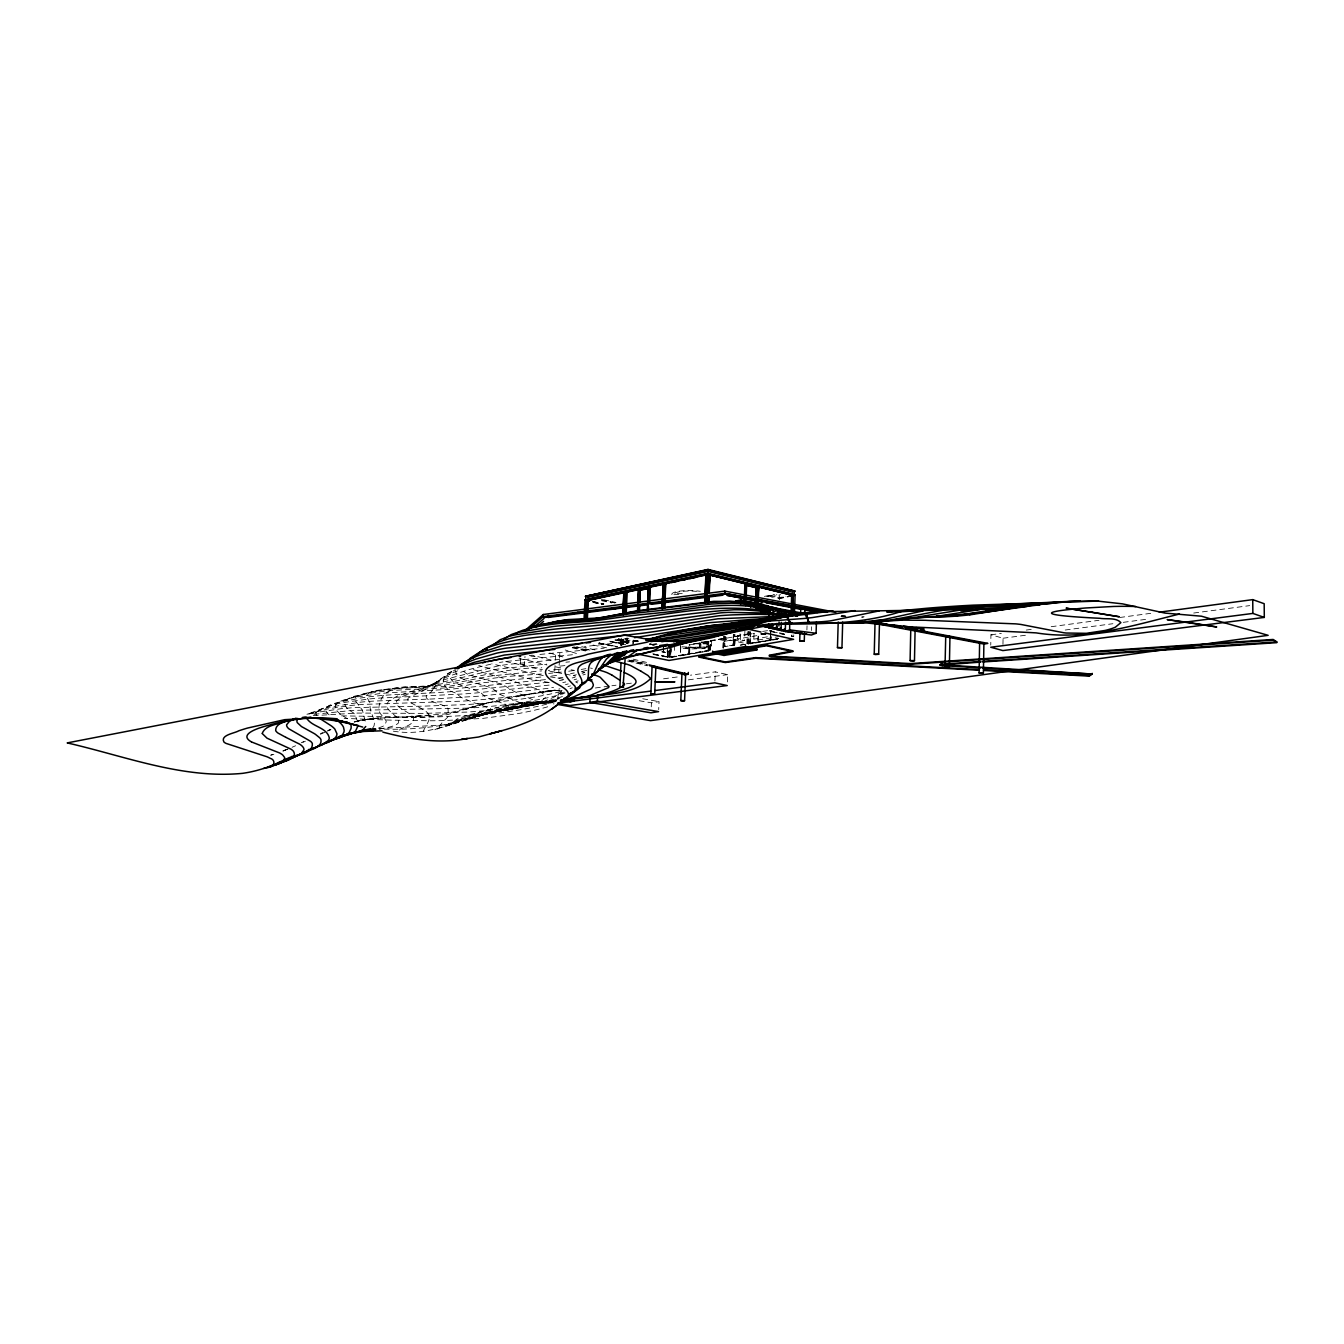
<?xml version="1.0" encoding="UTF-8"?>
<svg xmlns="http://www.w3.org/2000/svg" width="1344" height="1344" viewBox="0 0 1344 1344"><rect width="100%" height="100%" fill="white"/><g stroke="black" fill="none" stroke-linecap="round" stroke-linejoin="round"><path stroke-width="0.75" stroke-dasharray="5 3.75" d="M614.897 640.013L624.674 642.113L625.598 638.568L624.775 641.894L627.883 643.306L628.37 641.861L628.522 642.869M1002.96 644.398L1003.061 638.232L990.931 634.805L990.763 645.17M806.904 629.933L807.038 625.766M811.507 630.504L811.625 626.774M779.554 599.894L779.688 595.812L771.742 597.341M791.414 635.107L791.381 636.166L793.699 636.451L793.918 630.269M791.986 636.065L792.019 635.006M754.018 633.83L753.816 639.173L757.865 640.046L757.982 636.502M758.369 640.164L758.52 636.115M770.347 639.912L770.7 630.319L770.666 639.979M771.103 636.149L770.969 639.929L770.045 639.845L770.986 630.504M733.37 639.744L740.41 641.29L740.846 629.782M740.41 641.29L744.559 640.567L744.912 630.958M746.827 643.793L747.281 631.73M747.65 643.692L748.003 634.318L734.597 636.686L734.227 645.977M747.936 644.028L748.39 631.966M748.255 643.826L748.894 631.428M748.541 644.162L749.011 631.579M749.549 643.759L750.002 631.68M778.529 638.635L749.868 643.306L750.204 633.931L754.858 633.36M750.607 631.814L750.154 643.894L778.058 639.122M750.473 643.44L750.826 634.066M722.887 647.926L723.257 638.686M723.206 647.993L723.66 635.746M723.509 648.06L723.862 638.82L710.522 641.054L710.153 650.731M723.862 646.33L724.282 635.88M725.273 636.535L724.87 646.733L724.668 636.401M724.97 636.468L724.567 646.666L733.253 645.17L733.572 634.301M718.872 639.458L726.079 641.021L726.23 637.19M727.39 681.912L727.675 674.654L715.277 671.866L690.463 675.192M733.337 634.855L732.95 645.103L724.265 646.598M733.555 645.238L733.942 634.99M733.975 645.406L734.395 634.452M734.58 645.54L735 634.586M734.916 644.263L735.202 636.821M737.638 635.393L737.503 639.022L744.559 640.567M699.838 643.121L699.686 647.808L682.181 646.766L682.13 647.774L700.795 648.312L704.491 647.858L709.346 644.448L707.112 642.869L702.979 642.852M707.112 642.869L707.078 643.877L694.646 643.826M707.23 642.348L706.894 650.63L708.809 650.966M708.355 641.306L708.59 650.614L670.891 657.065L671.278 648.094M708.002 650.866L708.54 642.55M708.288 650.546L708.658 641.374L702.677 642.314M708.607 651L708.96 641.441M704.491 647.858L708.91 646.363L709.346 644.448M709.548 650.597L709.901 641.945M709.85 650.16L710.22 640.987L754.555 633.293M710.455 650.294L710.825 641.122M711.312 645.506L711.564 639.29M714.907 681.005L715.277 671.866M686.75 648.262L686.784 647.27M688.716 653.772L689.102 644.717M689.018 653.839L689.388 644.666M689.321 653.906L689.69 644.717M689.606 653.856L689.993 644.784L707.078 641.777M699.082 642.936L699.77 648.026L700.627 643.961M699.686 647.808L699.233 643.104M699.77 648.026L700.006 643.759M699.098 647.338L700.829 647.321L700.997 643.222M667.531 647.976L667.128 656.947L653.184 654.108M667.414 657.384L667.783 649.286M667.397 656.897L667.968 649.673M667.951 657.3L668.237 650.698M668.892 657.132L669.228 650.53M669.127 657.737L669.833 646.649M670.001 657.367L670.354 649.253M670.673 647.959L670.286 656.93L708.439 650.362M670.958 649.37L670.606 657.485L681.374 655.637M674.335 645.372L674.503 651.487M680.854 646.615L680.467 652.747L680.45 644.633M680.467 652.747L680.719 646.716M651.252 706.826L651.437 702.845L659.047 701.618L658.694 709.615M663.247 647.27L663.398 653.419L663.667 647.422M632.856 644.398L633.058 640.382M633.209 644.246L633.394 640.08M620.491 645.59L620.844 638.266M621.23 638.198L620.878 645.506L621.365 638.165M621.331 645.708L621.734 637.442M621.852 645.607L622.154 639.408M622.558 644.515L622.843 638.467M622.81 644.465L623.112 638.417M623.078 644.414L623.364 638.366M618.29 638.837L626.354 640.584L626.489 638.047M561.742 673.428L554.669 672.118L555.257 662.071M555.374 660.038L555.811 651.874M559.423 660.24L558.768 672.487L554.77 672.185M559.541 658.19L559.978 650.026M557.827 699.065L558.163 692.983L564.362 692.143M520.75 658.342L520.43 664.642L524.429 664.927L525 656.51M455.498 670.387L456.221 674.117L460.051 677.628A69.115 11.81 3.3 0 0 464.167 679.56L489.636 687.288A55.356 8.988 3.6 0 1 492.694 688.598L498.91 693.722A56.062 9.173 3.1 0 0 500.69 694.747L521.539 703.282A47.561 7.476 3.4 0 1 521.959 704.508M610.361 641.878L626.203 644.986L626.338 641.172M618.324 638.988L626.354 640.584M628.118 642.634L628.354 640.651L628.286 642.701L638.467 640.685M670.068 649.656L669.732 651.487L670.32 649.606M670.522 649.673L669.732 651.756M626.338 640.752L630.034 640.181M673.882 594.72L682.114 594.031M521.959 704.508L518.767 707.179L511.61 709.296M433.154 689.018L438.934 680.753A225.725 37.145 2.6 0 1 441.89 678.401L450.173 673.966A463.932 73.601 1.5 0 1 458.674 670.421M432.852 689.573L431.693 691.37A121.162 19.421 4.2 0 1 430.55 692.429C416.22 699.955 441.168 703.03 446.494 707.179A64.361 9.761 3.8 0 1 448.056 708.49L448.291 715.73A194.544 28.694 4.3 0 1 447.451 717.394L442.966 721.762A276.226 39.9 2.3 0 0 441.403 723.593L438.782 727.642L434.834 729.742M562.01 690.564L559.474 693.605A218.652 35.986 4.1 0 1 556.517 696.058L539.23 703.466L507.007 708.641L473.189 717.293L519.002 706.574L556.735 700.762M423.242 731.556C425.275 725.256 433.793 717.847 426.216 711.614A109.939 16.246 4 0 0 424.082 710.069L408.778 701.618A90.922 14.246 3.3 0 1 407.837 700.039L407.786 699.266A78.053 12.214 3.4 0 1 408.559 697.788L423.259 690.614A302.837 49.09 5.1 0 0 426.838 688.548L433.994 683.39A327.718 52.416 2.1 0 1 437.741 681.223L440.614 679.795A426.418 67.099 1.7 0 1 450.66 675.578L467.107 670.186A616.812 92.702 1 0 1 474.264 668.153L493.13 663.617M520.43 664.507L524.53 664.776M451.584 671.412L433.154 684.197L435.809 682.55L427.694 686.33L436.682 683.609L423.545 687.49L434.599 684.365L426.132 686.196L404.41 687.036L376.27 690.48L350.566 698.057L308.162 713.916M625.514 642.617L626.27 642.062L625.262 642.516M558.734 672.571L554.803 672.386M308.952 714.084L329.095 707.23L360.78 702.139A138.869 20.345 3.4 0 1 374.405 701.047L415.212 699.569A478.094 88.183 5.3 0 0 427.022 699.182A447.854 81.85 5.2 0 0 432.701 698.964L482.076 696.007L547.999 688.33A226.145 39.782 4.1 0 0 553.594 687.305M451.702 671.798C437.892 676.15 443.285 690.194 454.692 692.563A155.954 24.326 4.2 0 1 456.338 693.706L461.63 697.62L472.786 702.29A131.762 21.42 2.9 0 0 476.364 703.5A168.672 27.703 2.8 0 0 479.254 704.407L490.577 708.691A25.738 3.965 3.4 0 1 490.543 709.716L474.936 713.429A151.469 22.21 2.8 0 0 469.946 714.571L457.212 718.889L449.77 724.618A94.685 13.776 3.8 0 1 447.989 725.558L442.462 727.356M453.13 671.026L454.625 670.286M301.274 742.728L303.694 741.569M302.938 742.358L305.374 741.216M320.544 733.606L322.946 732.53M320.393 734.261L325.668 731.909M327.415 731.119L330.943 729.557L327.13 731.237M295.596 745.752L292.102 747.264M272.698 754.32L270.396 755.244M286.574 749.532L282.878 751.027M283.366 750.809L287.582 749.095M283.567 750.758L288.137 748.961M559.541 698.527L539.364 703.584M283.063 750.926L285.617 749.969M627.497 642.583L626.338 642.986L626.741 640.786M306.936 714.252L328.507 708.792L350.885 705.466A133.426 19.337 3.4 0 1 364.627 704.357L461.597 701.165A219.626 37.229 4.2 0 0 473.894 700.342L493.618 698.578A1131.581 225.305 8 0 0 507.074 697.166L511.19 696.713A436.884 79.01 5.1 0 0 525.034 695.033L544.69 692.026A263.323 46.015 4.3 0 0 557.138 689.489L559.978 688.817M562.43 696.545L555.324 698.796A378.437 64.294 4.8 0 1 550.15 700.224A367.046 62.294 4.7 0 1 532.846 704.088L482.899 713.462L556.181 700.846M393.355 731.17C428.484 737.234 460.471 719.578 493.702 711.816L471.593 717.881L494.525 711.682L443.386 724.92L378.689 728.633M496.188 711.346L472.399 717.595C493.248 709.397 515.861 709.447 537.113 703.13A171.696 27.77 3.9 0 0 541.145 701.266L545.143 697.788A80.472 12.986 3.5 0 0 544.841 695.654L544.522 695.201A93.61 15.086 3.6 0 0 543.883 694.529L536.407 688.733L524.614 684.852A178.886 31.618 2.5 0 1 520.044 683.424L511.946 680.786A141.204 22.798 3.8 0 0 505.747 678.989L472.366 669.379A64.63 11.357 3.2 0 1 471.055 668.674M484.31 703.45L448.308 714.386A139.726 117.18 72.6 0 1 441.269 715.73L422.016 717.293L392.398 717.394A312.698 264.516 -82.4 0 0 382.402 717.78L362.342 720.132M565.051 692.95L562.716 693.722A349.927 60.144 4.7 0 1 555.122 695.906L552.418 696.612A330.422 56.666 4.6 0 1 540.842 699.216L527.806 701.585A399.319 69.25 4.9 0 1 513.358 703.735L502.034 705.146A421.042 73.399 5 0 1 489.25 706.507L471.307 708.019M561.574 690.816A175.543 141.725 87.4 0 0 550.603 690.766L506.52 697.704L465.31 709.43L473.189 706.877M465.31 709.43L468.72 708.322M436.918 729.17C470.686 713.647 506.738 701.602 544.37 701.803L524.093 703.147L552.384 700.93M271.253 755.16L273.857 754.337M378.806 727.81L381.746 726.802A104.681 14.868 4.1 0 0 384.821 725.122L386.249 721.61A194.88 27.434 4.5 0 0 384.989 719.242L380.688 714.034A368.827 56.078 2.2 0 1 378.722 709.044C380.873 684.314 402.578 688.682 421.831 686.717C462.185 682.298 500.791 667.548 541.783 667.766M555.206 701.686L550.334 703.147A417.917 70.207 5 0 1 545.16 704.542A404.141 67.805 4.9 0 1 531.014 707.767A418.37 70.308 5 0 1 518.33 710.102L500.657 712.723A269.858 44.134 4.3 0 1 482.664 714.672L436.615 716.957A211.714 34.154 4.1 0 1 421.025 717.074A234.629 38.203 4.1 0 1 410.273 717.007L340.738 715.831M459.665 721.728L449.266 724.903L455.986 722.87M574.09 679.795L576.66 679.039M543.463 701.585L503.698 708.641A424.704 333.782 -82.9 0 0 494.34 710.959C457.481 725.239 418.74 730.666 379.31 728.935M470.786 718.133L492.862 711.917M475.07 716.839L484.613 713.126A55.507 8.366 3.1 0 1 487.402 712.387L517.238 708.137M431.088 715.546L410.474 716.52L445.435 713.916L485.386 703.483M547.714 706.793L545.227 707.498A469.308 77.935 5.2 0 1 537.348 709.531A439.908 72.878 5 0 1 516.768 713.815L483.017 718.368L444.394 720.586A168.571 26.426 3.9 0 1 428.753 720.77L391.91 720.149A451.315 79.918 4.5 0 1 384.082 719.897L344.165 718.385M582.086 673.327L584.758 672.588M481.992 704.441L530.947 693.638M565.522 684.634L568.243 683.928M488.174 713.21L519.372 706.003L549.864 701.215M473.995 716.974L524.126 705.701L466.15 716.906M572.225 677.947L575.064 677.242M474.802 716.654L522.413 706.02M472.366 716.033L492.694 712.253M354.278 722.014L369.499 718.939L358.411 720.922M586.79 670.37L581.112 671.664M484.898 714.101L477.977 715.361M474.146 717.074L460.236 719.494M519.506 707.683L529.939 704.374L533.434 700.98A55.558 8.854 3.4 0 0 532.963 699.854L517.222 692.731A79.514 13.255 2.9 0 1 512.837 690.749L503.748 685.171A68.88 11.273 3.6 0 0 500.506 683.911L470.383 675.276A66.746 11.575 3.3 0 1 466.015 673.31L462 669.917M562.783 682.618L565.774 681.946M573.3 675.444L576.358 674.755M448.762 724.769C467.443 717.427 486.293 710.791 507.024 710.153L550.67 701.316L503.513 710.741L555.862 701.03M510.199 708.322L538.02 703.786M495.365 711.514L518.146 706.692M497.011 711.144L556.03 700.997L553.762 701.182A76.658 12.583 3.4 0 1 549.679 701.618L529.637 703.046M524.126 705.701L479.623 714.622L529.318 704.777M764.4 596.383L774.564 594.384M766.718 596.434L774.85 594.854M767.626 596.383L776.882 594.754M770.448 596.635L780.629 594.653M525.857 705.382L481.253 714L556.45 700.795M777.302 597.962L786.038 596.4M778.798 597.979L788.794 596.215M778.781 598.416L787.416 596.753M778.714 598.769L788.71 596.702M454.541 722.131C470.047 719.477 483.605 710.506 499.968 711.161L547.058 702.19L545.227 702.425M656.561 643.558L651 644.599M508.015 708.758L479.27 712.018M494.424 711.698L489.468 712.488M634.234 640.517L638.198 641.34M634.536 640.702L633.696 640.937L638.198 641.676M379.428 729.086L387.895 727.44A110.779 15.876 4.1 0 0 392.263 726.264A114.005 16.346 4.1 0 0 398.412 722.904L398.378 718.637L389.642 710.909A235.116 36.137 2.7 0 1 387.19 707.129L387.089 703.987A218.131 33.466 2.8 0 1 390.163 699.972L398.126 695.738L430.702 685.289A386.333 58.918 2 0 1 437.22 683.39L497.045 669.161L546.554 664.087M509.897 709.649L499.968 711.161M314.059 714.319L352.632 710.388L470.686 708.053M703.03 642.163L708.977 641.122M710.237 640.651L723.274 638.35M762.602 631.411L771.473 630.084M693.185 643.994L701.081 642.718M726.079 641.021L757.999 635.443M665.045 652.31L664.238 652.109M753.816 639.173L767.76 636.754M757.865 640.046L778.277 636.737M740.292 645.07L746.038 644.078M749.868 643.306L778.781 638.35M740.594 645.137L746.34 644.146M672 657.014L708.204 650.832M751.548 643.423L777.454 638.988M683.424 655.301L691.589 653.906M693.168 653.638L709.968 650.765M793.699 636.451L791.398 636.602M570.562 673.579L574.241 672.958M520.968 695.268L557.273 690.379L546.252 691.219M581.213 669.43L583.598 669.043A194.83 36.422 3.9 0 0 585.9 668.657M652.159 645.053L657.149 644.28M533.148 693.269L535.349 692.916M499.481 662.458L502.925 661.92M509.645 705.146L525.89 702.694A141.574 113.383 86.9 0 1 538.222 702.29L554.03 703.903M554.837 701.148L553.291 701.383M533.098 704.222L545.563 702.324M562.901 677.342L555.173 678.468M841.999 616.543L842.839 616.123L841.663 615.754M549.125 685.104L476.801 692.899A280.93 49.442 4.5 0 1 463.882 693.941L379.042 698.124A143.606 21.252 3.4 0 0 366.845 699.216C350.146 702.005 331.733 702.509 316.966 711.497A113.434 16.565 3.5 0 0 315.974 713.798L316.562 715.411M527.57 705.062L555.744 700.896A168.622 136.13 87.6 0 0 552.636 700.946L546.571 701.282M552.485 701.501L505.411 705.886M492.946 712.202L505.764 709.598L509.09 706.927L505.193 704.189L487.805 698.09A70.258 11.39 3.1 0 1 485.083 696.562L480.732 692.63A62.177 9.962 3.7 0 0 478.514 691.438L463.814 686.364A150.814 25.956 2.9 0 1 462.084 685.81L453.415 682.03L449.887 677.729A205.078 34.91 2.6 0 1 449.686 675.125L449.786 674.621A158.323 26.964 2.8 0 1 451.181 671.966M549.343 701.854L546.605 702.24M638.047 640.534L584.489 646.565M864.108 616.778L861.655 617.114L863.302 617.03M313.219 715.68L356.866 713.093A167.832 22.999 3.5 0 1 361.906 713.076L424.234 713.378L466.536 712.102A193.301 31.332 4.1 0 0 475.339 711.497L488.762 710.321A335.63 56.566 4.6 0 0 498.439 709.296L516.096 706.944A403.116 68.762 4.9 0 0 529.67 704.693M371.65 718.536L421.361 716.016M530.611 704.592L525.168 705.298M595.375 687.977L609.84 686.045M611.906 685.759L616.039 685.205M626.388 683.81L632.587 682.987M663.583 678.804L678.065 676.872M990.931 634.805L1001.314 633.41M1026.262 630.067L1032.494 629.227M1051.193 626.707L1098.989 620.29M1119.754 617.501L1150.934 613.301M688.38 679.846L727.675 674.654M1003.061 638.232L1027.925 634.939M1065.221 630.017L1112.899 623.717M1123.248 622.339L1146.046 619.332M1193.724 613.032L1249.668 605.623M544.555 702.593L512.602 707.532L486.931 709.766M539.902 703.433L555.526 701.333M506.57 661.399L574.829 654.494M543.48 702.895L555.979 701.282M700.829 647.321L704.542 646.867M548.033 682.282L478.447 689.321A431.29 79.296 5.2 0 1 466.032 690.48L455.213 691.37A369.516 66.763 5 0 1 445.418 692.076L439.387 692.462A323.014 57.59 4.8 0 1 430.601 692.95C405.938 694.21 381.108 694.394 356.698 698.678C350.448 701.047 313.135 703.08 330.271 715.73M628.874 638.366L621.18 639.29A940.901 236.191 7.5 0 1 611.52 640.382M538.608 692.311L548.503 691.102M488.074 712.673L472.433 714.403M368.424 719.141L378.454 717.982L367.349 719.309A215.695 184.834 -87.3 0 0 354.85 721.644M524.345 705.398L495.701 707.734M559.692 669.295L560.616 669.211M545.513 679.61L449.904 689.27L388.45 692.815A144.228 21.79 3.3 0 0 377.798 693.857C362.695 696.931 312.463 698.796 347.542 718.771M529.301 655.502L532.325 655.2L551.527 660.173M539.935 654.427L597.156 648.883A509.93 113.383 5.2 0 0 604.195 648.161M564.917 665.599L558.365 666.271M565.908 662.206L569.554 661.853M558.314 669.446L554.753 669.799A274.294 52.903 4.2 0 1 548.285 670.37M559.625 659.417L509.41 664.272A142.783 24.142 2.8 0 0 498.49 665.834L445.687 679.258A387.626 60.43 1.9 0 0 439.992 681.257L419.311 690.48A212.99 34.625 4.7 0 1 416.926 691.454L404.51 695.688A154.224 23.856 3.1 0 0 400.361 697.62L396.53 701.114L397.286 705.18A157.55 24.461 3 0 0 399.823 707.666L410.105 714.134A149.486 21.605 4.2 0 1 411.566 715.394L413.196 717.679A189.017 27.149 4.4 0 1 413.465 720.586L411.415 723.374A205.01 29.45 4.4 0 1 409.786 724.567A201.163 28.896 4.4 0 1 407.198 725.962L400.21 729.12L398.714 731.422M528.074 703.181L555.929 700.711M572.914 647.606L582.17 646.766L596.467 650.311M515.491 704.138L527.839 703.164M540.91 677.04L478.766 683.172A278.258 42.722 2.4 0 0 472.298 684.18C439.723 691.152 406.09 687.338 373.313 692.798A191.15 28.728 3.1 0 0 362.645 694.613C349.02 696.276 335.378 702.475 353.472 712.874A345.526 47.611 5.1 0 1 355.001 714.739L357.958 722.551M541.33 673.999L513.593 675.965A139.826 22.781 2.9 0 0 503.866 676.889L494.978 677.998A191.218 30.626 2.7 0 0 485.604 679.426A178.584 28.711 2.7 0 0 481.169 680.232L448.678 686.347L408.442 688.01A106.882 16.565 3.4 0 0 395.976 688.733L384.821 689.825A140.398 21.538 3.3 0 0 375.144 691.186L362.477 693.991L356.412 696.662A95.894 14.818 3.5 0 0 354.547 699.686L362.41 710.153L365.954 724.08M545.126 691.27L555.022 690.564L548.402 690.917M554.4 700.795L556.45 700.661M555.408 700.745L537.953 701.736A99.775 15.305 2.9 0 0 526.747 702.61M626.842 643.087L627.883 643.306M842.537 616.123L845.645 615.972M841.058 616.291L844.973 616.207M682.231 593.645L674.184 593.662A18.766 4.066 2.4 0 1 696.41 591.343M694.193 643.49L706.289 643.524L709.313 645.439M699.737 647.203L688.01 647.153M688.783 647.254L699.199 647.287M841.142 616.224L845.191 616.258M739.452 634.099L740.846 634.217M841.798 615.77L846.014 616.426M639.223 700.711L651.437 702.845M642.734 698.762L659.047 701.618M550.234 676.822L564.648 679.493M571.099 669.782L574.627 670.438M565.27 674.066L575.719 676.116M549.242 682.567L532.342 679.409A100.918 17.909 2.9 0 1 526.68 678.182L479.254 665.683A64.226 11.441 3.2 0 1 478.733 665.448M554.669 672.118L547.73 670.79M543.262 675.545L539.65 674.856A143.455 26.292 2.7 0 1 534.643 673.831L491.753 663.802M661.836 651.857L663.701 652.142M662.088 651.806L664.104 652.226M560.7 667.834L557.088 667.145A149.134 28.073 2.6 0 1 555.358 666.792M558.163 692.983L564.329 694.21M701.77 642.449L706.289 643.524L703.08 642.667M666.91 651.101L667.968 651.218M616.862 646.548L599.155 642.97L617.417 646.632M653.52 654.041L667.514 656.88M593.074 645.053L607.438 647.959M652.764 653.856L667.968 656.947M598.853 643.02L616.493 646.615M598.567 643.356L617.383 647.002M653.218 654.494L665.918 656.88M633.965 640.567L637.963 641.39M649.958 643.877L655.939 645.103L649.622 643.927M633.948 640.886L637.946 641.71M649.942 644.196L653.923 645.019M609.655 641.189L626.237 644.599L609.655 641.273M649.606 644.246L654.108 644.986M617.938 639.744L626.371 641.575M617.82 639.996L626.371 641.676L617.165 639.946M581.482 671.765L584.69 672.437M667.313 650.933L669.178 651.252M519.036 658.577L530.158 660.962A141.977 24.091 3.7 0 1 534.206 661.886L545.345 664.574A156.391 29.518 2.6 0 0 546.958 664.961M590.486 668.052L592.334 668.438M721.342 638.266L745.886 643.591M593.309 602.364L603.086 604.498M663.046 651.84L664.104 651.974M593.242 601.91L603.271 604.128M592.805 602.028L603.422 604.38M593.023 602.414L603.54 604.632M735.218 636.485L748.02 633.982M667.716 651.269L669.984 651.706M601.591 599.693L616.258 603.12M601.574 599.995L615.871 603.17M601.658 600.701L611.822 602.969M592.318 601.289L603.926 603.926M593.225 601.692L603.439 603.96M603.775 599.743L615.972 602.465M769.289 630.538L777.521 632.386M779.47 632.822L785.568 634.2M772.397 631.646L784.19 634.301M769.843 631.31L777.756 633.091M779.621 633.528L785.501 634.838M505.68 661.55L522.967 665.33A271.992 43.142 4.1 0 1 527.755 666.389L539.196 668.993A173.662 32.609 2.6 0 0 542.472 669.698M663.835 652.008L664.894 652.159M668.506 651.202L669.967 651.437M663.852 652.277L664.91 652.428M573.737 646.834L590.234 650.798M628.639 660.005L647.388 664.507M572.645 647.237L588.823 651.118M629.244 660.794L647.438 665.162M572.191 647.808L588.706 651.756M627.514 661.03L647.472 665.801M633.192 659.165L647.489 662.609M576.559 646.85L590.856 650.294M631.697 660.106L645.994 663.533M664.255 652.361L665.314 652.529M576.458 653.486L565.202 649.975M562.884 656.914L549.696 652.999M704.441 642.432L707.986 643.39M575.954 682.265L577.702 682.92M688.834 647.976L688.716 647.086M627.11 639.391L628.522 642.919M627.245 637.946L628.202 640.87M701.501 641.894A20.866 4.015 2.4 0 1 701.87 648.682L691.723 648.9A20.866 4.015 2.4 0 1 681.24 648.077M671.882 594.653A20.782 4.502 2.4 0 1 700.325 591.293M311.825 713.647A347.978 47.443 2.7 0 1 319.15 712.068L340.57 708.775A124.858 17.909 3.5 0 1 355.438 707.582L412.339 706.356A386.618 68.359 4.8 0 0 424.15 706.138L466.049 704.592A207.614 34.658 4.2 0 0 476.33 703.886L506.537 700.93A395.909 69.787 4.9 0 0 517.927 699.518A405.502 71.618 4.9 0 0 529.082 697.939L542.741 695.604A298.385 51.694 4.4 0 0 554.719 693.034L560.179 691.622A333.144 57.96 4.6 0 0 562.783 690.883M572.242 687.809A333.144 57.96 4.6 0 1 570.007 688.615M570.444 685.877A336.907 59.422 4.6 0 1 567.974 686.633M578.172 680.854A348.482 62.328 4.7 0 1 575.82 681.643M562.968 679.946A183.372 32.81 3.9 0 1 559.39 680.585M585.362 674.184A386.954 71.198 4.9 0 1 582.926 674.974M551.611 676.049A199.567 36.792 3.9 0 0 554.45 675.73A205.548 37.951 3.9 0 0 558.65 675.242M573.653 670.522A252.118 47.779 4.1 0 1 568.562 671.227M561.422 672.101A252.118 47.779 4.1 0 1 548.654 673.411M372.742 727.558A117.533 16.514 4.2 0 0 373.582 726.953C376.942 719.712 368.458 711.984 370.255 703.5A332.64 48.283 5.2 0 0 369.617 702.089L366.694 696.948L368.071 693.84A84.571 13.238 3.5 0 1 372.137 691.757L400.075 687.355A66.158 10.433 3.6 0 1 406.913 687.036L445.502 685.003L482.698 677.527A184.481 29.988 2.7 0 1 489.098 676.2L537.113 671.244A311.993 60.917 4.4 0 0 541.666 670.908M327.802 730.498A215.695 184.834 -87.3 0 1 330.221 729.506M557.273 690.379A162.557 130.906 86.8 0 1 559.457 690.295M354.161 721.98A225.809 193.049 -86.8 0 1 371.65 718.502M530.846 656.141L535.046 656.494L530.88 656.107"/><path stroke-width="1.5" d="M804.569 609.403L805.157 613.082M983.556 670.471L1089.077 676.116L1092.269 674.033L939.96 664.726L942.598 665.364M1089.077 676.116L1092.269 673.378M983.892 642.902L979.608 642.835L979.104 672.941L983.388 673.075L983.909 642.936L979.658 642.986M980.566 668.052L942.9 665.381M949.939 636.552L945.722 636.586L945.017 666.826L949.368 666.876L949.956 636.518L945.638 636.367M910.778 629.882L915.096 630L914.474 660.694L913.298 661.013L910.09 660.643L910.762 629.815L913.315 629.429M262.248 733.354C265.356 725.189 276.898 724.718 284.071 721.745A415.145 54.583 2.5 0 1 296.335 718.738L297.78 718.435M879.413 625.212L878.674 654.293L875.246 654.562L874.222 654.209L875.028 623.045L878.321 622.709M841.949 647.758L837.463 647.657L838.202 622.003M842.688 622.104L841.949 647.724L837.463 647.556M785.585 622.171L785.266 631.562L811.373 635.023L816.094 633.276L816.446 622.02M796.908 616.241L795.85 615.317M804.25 641.038L799.714 640.92L799.966 632.873M800.621 612.914L800.822 608.832L805.258 608.983M791.162 622.759C788.76 622.003 786.475 611.167 783.586 617.081L804.619 613.301L804.653 612.377L806.652 615.233M804.518 633.041L804.266 641.021L799.714 640.819M358.176 725.39L355.538 731.102A194.729 26.712 4.5 0 1 352.682 732.934A189.554 26.006 4.5 0 1 347.609 734.983L336.386 737.822M792.439 631.831L776.798 629.614L777.017 623.33M777.235 617.064L777.47 610.26L798.941 613.402M778.932 626.035L779.066 621.97M806.77 634.116L781.015 630.588L781.301 622.339M781.486 616.728L781.687 611.134L799.478 613.654M785.803 615.77L785.938 612.024L799.966 613.939M785.266 631.562L789.667 629.882L789.684 621.701M791.112 611.654L791.246 607.538M791.381 603.406L791.666 595.174M791.969 612.091L792.17 605.993M792.154 603.372L792.574 595.207L758.285 586.774M792.154 613.049L792.758 594.972M792.876 590.806L792.826 592.284L708.07 571.486L587.429 597.542L587.496 596.114M792.49 611.402L793.027 595.123L709.078 574.543L708.322 592.838M792.758 612.948L793.346 594.854M790.154 595.61L794.27 594.821L794.388 591.158M794.522 611.738L795.094 594.838L707.834 573.518L585.043 599.894L583.985 620.239M760.788 612.696L761.023 606.547L785.114 610.596M764.82 614.376L765.072 607.673L789.482 611.638M776.731 628.942L768.482 627.698L768.634 623.549M768.919 615.266L769.154 608.53L793.884 612.41M784.207 630.353L772.615 628.639L772.766 624.49M773.069 615.619L773.287 609.386L798.336 613.2M740.695 603.926L740.846 599.878L762.955 604.33M744.223 601.574L744.912 583.565L746.105 583.313L745.634 595.644M744.458 602.381L745.769 583.582L745.063 602.28M744.61 602.364L745.466 583.649M744.811 601.894L745.5 583.43M745.685 605.59L745.836 601.524L768.432 605.875L764.702 606.698M745.937 595.577L746.323 585.362M746.239 595.526L746.626 585.295L756.437 587.681L755.832 603.977M712.69 651.067L712.639 652.058L745.433 646.498L745.483 645.49M715.898 653.738L748.709 648.211L748.742 647.203L715.932 652.747L715.898 653.738L723.979 655.435L756.823 649.958L756.857 648.95L745.433 646.498M750.708 607.253L750.859 603.187L773.942 607.438L770.196 608.261M753.614 647.237L753.581 648.245L720.754 653.772L720.787 652.781M755.244 604.094L756.437 587.681M755.546 604.044L756.134 587.748L746.626 585.295M755.782 608.95L755.916 604.867L779.52 609M756.437 603.456L757.058 586.522L758.453 586.337L757.781 605.153M757.075 603.456L757.663 586.404M757.378 603.355L758.772 586.757L758.184 603.288M757.562 605.102L758.251 586.286M723.979 655.435L724.013 654.461L756.857 648.95M704.743 602.398L705.886 574.728L705.398 602.549M704.962 602.801L706.138 574.325L709.666 574.426L708.91 592.922M705.634 602.952L706.793 574.493L665.112 583.481L664.003 608.21M708.137 569.957L585.883 596.366L585.698 599.911L707.784 573.686L707.935 569.89L795.211 591.175L708.002 569.402L585.228 596.366L707.986 569.722M706.642 602.465L707.834 573.518M708.07 571.486L708.002 569.402M707.918 603.019L708.154 596.921M524.143 631.294L530.51 627.883A106.932 20.58 2.8 0 1 540.473 624.893L557.407 621.146A52.97 10.416 3 0 1 564.547 620.458L589.428 619.231A56.885 11.777 3.2 0 0 594.384 618.778L633.192 611.873A127.176 25.183 2.2 0 1 641.894 610.697L708.372 602.616L708.523 596.719M708.674 592.771L710.002 574.862L709.279 592.654M708.506 603.019L708.809 596.652M708.876 602.532L709.111 596.602M681.962 673.73L685.658 673.865L684.566 700.745L682.315 700.963L680.803 700.644L681.929 673.798L685.692 674.016M688.296 672.437L688.229 674.302L684.701 674.705L684.785 672.857M647.959 610.546L648.228 604.514M648.413 600.482L648.329 588.269L639.761 590.1L639.206 602.112M648.278 611.318L648.497 606.682M648.749 600.986L649.421 586.505L649.354 601.154M649.034 601.087L649.69 586.774L663.583 584.102L662.474 608.782M649.69 601.222L650.345 586.925M650.882 693.79L654.629 694.109L650.849 693.924L652.075 666.624L654.192 666.389L655.889 666.742L654.679 694.042M661.802 608.647L663.583 584.102M662.138 608.714L663.23 583.531L666.674 583.632L664.826 583.195L663.701 608.227M662.76 608.832L663.886 583.682L625.666 591.931L624.59 614.09M664.356 608.378L665.482 583.346M664.658 608.345L665.767 583.632L706.541 574.896M637.459 611.503L638.518 589.176L638.114 611.654M637.795 611.604L638.82 588.773L638.4 611.688M638.82 610.126L639.005 606.127M639.156 610.193L639.341 606.194M639.526 602.179L640.097 590.167L648.984 588.42M639.475 610.277L639.66 606.262M639.845 602.263L639.761 590.1M647.304 610.411L648.329 588.269M647.623 610.478L648.648 588.336M623.078 614.544L624.154 592.402M625.111 659.434L622.978 687.322L619.903 686.986L621.012 663.197M623.414 614.611L624.523 592.133M623.633 614.51L624.07 591.931L622.793 614.41L623.834 592.318L587.378 600.432L586.387 619.483M624.305 614.09L625.397 591.662L627.228 592.066L626.153 614.494M624.91 614.174L626.052 591.797M625.246 614.242L626.321 592.082L638.803 589.109M589.865 702.408L597.374 701.165L658.594 711.614L650.983 712.79L589.865 702.408L590.184 696.293M597.374 701.165L597.694 695.016M585.547 617.954L586.488 600.012M585.866 619.752L586.723 600.281L624.725 592.082M586.085 619.097L587.126 600.146M587.278 608.882L587.58 602.986M587.378 618.341L588.302 600.415M527.554 630.202L543.178 616.61L543.295 614.494L724.819 591.108L835.8 612.276M548.201 615.35L548.083 617.467L647.909 604.75M461.177 666.019L461.496 665.095M365.753 726.482L363.065 729.59A146.815 20.395 4.3 0 1 359.822 731.237L343.09 735.487M467.04 661.685L470.148 658.308L482.681 650.16A240.038 42.756 2.3 0 1 487.469 647.69C519.389 636.216 554.148 636.502 587.53 632.47A374.22 83.866 4.6 0 0 595.241 631.764A337.445 74.71 4.4 0 0 600.029 631.277L658.241 624.674L719.124 615.754A88.586 17.657 2 0 1 732.648 614.88L749.263 614.41A146.378 28.375 1.9 0 1 759.242 614.342L785.215 615.149M472.954 658.14C504.05 628.79 551.46 635.057 590.873 628.975A269.808 58.867 4.1 0 0 598.164 628.253L652.411 622.272A274.915 61.606 3.8 0 0 663.902 620.844L720.703 612.847A66.024 13.373 2 0 1 728.297 612.377L767.088 613.032A36.019 7.409 2 0 1 776.983 614.191L783.334 615.35M874.222 654.158L878.674 654.259M765.559 634.133L760.99 633.864L765.559 634.066M910.073 660.559L914.458 660.626M809.894 622.944L808.769 623.196L807.643 619.685M791.868 622.843L791.146 623.616A444.226 15.994 -89 0 1 790.07 623.263L789.65 622.574M456.204 668.573C467.494 658.039 483.454 653.453 498.103 649.639A122.102 21.79 2.9 0 1 506.621 648.077L591.797 638.887A453.634 102.346 4.9 0 0 599.558 638.131L641.71 633.36A442.798 100.531 4.8 0 0 660.324 630.672L710.035 622.642L774.598 617.702M543.48 616.879L547.781 617.114M757.21 605.774L738.394 603.49A32.357 6.804 2.1 0 0 731.237 603.187L711.043 604.078L676.855 608.63A232.999 53.29 3.5 0 1 664.306 610.092L630.857 613.654L593.645 619.685L553.627 622.558L540.473 624.893L535.802 626.976M547.764 617.249L544.925 617.417M462.034 664.222L480.11 652.798L502.471 645.624L549.847 639.408L649.522 629.026A393.355 89.309 4.5 0 0 660.425 627.514L717.914 618.794L787.567 615.955M298.217 718.67L297.646 719.326A134.484 19.051 3.5 0 0 297.31 722.669L301.476 726.55L313.908 733.387A297.965 37.582 4.9 0 1 315.386 734.311L319.754 737.839A211.915 27.233 4.6 0 1 320.981 739.738C322.19 747.23 311.707 749.33 306.449 751.498M594.972 673.159L603.523 666.775L617.82 652.478M503.983 639.139L510.821 634.771A99.859 18.866 2.9 0 1 517.558 632.52L553.174 626.506A130.066 24.494 2.7 0 1 560.364 625.766L588.118 623.582A166.387 35.482 3.7 0 0 596.887 622.726C654.578 618.643 712.404 600.869 770.179 611.57M783.586 617.081L786.526 616.627L789.55 622.373M493.651 644.549L500.186 639.744L508.217 636.619A102.178 19.085 2.9 0 1 516.667 634.586L546.907 630.05A198.626 36.204 2.5 0 1 562.296 628.354L590.318 626.035A215.863 46.553 3.9 0 0 597.223 625.346C642.902 621.046 688.162 612.662 733.908 609.773A47.359 9.727 2.1 0 1 745.332 609.974L757.982 610.915A40.723 8.4 2.1 0 1 765.055 611.822L779.486 614.645M660.912 645.691L657.67 648.312A132.636 25.486 3.3 0 1 652.982 650.815L614.443 661.08M591.78 679.997L587.882 679.661L591.814 679.879M637.694 649.908L627.497 657.065L610.193 662.945M524.563 630.89L543.295 614.494M534.878 626.338L544.102 618.374M539.028 625.246L543.564 621.365M783.972 615.804L804.888 612.394M949.318 667.01L945.084 666.943M619.886 686.868L623.75 687.036M620.138 652.764L607.925 663.6L597.677 670.555M558.634 702.996A214.654 34.978 4 0 0 565.018 699.502C575.988 691.034 557.172 684.97 551.342 680.4C528.679 663.382 578.676 658.174 587.378 654.377A361.822 60.295 1.5 0 1 599.222 651.857L646.817 642.247A73.97 14.448 3.1 0 0 651.067 640.349M655.855 666.893L653.52 667.044M623.011 652.378L611.419 661.366M382.838 732.11C410.273 739.368 439.236 744.089 467.342 738.528L461.765 739.284L478.565 737.016L501.984 730.598L489.905 733.841C513.408 728.011 537.281 720.418 556.618 705.365M551.796 709.111L579.768 687.725L580.474 684.583M983.354 673.092L979.104 672.974M629.378 651.269L617.35 659.434L607.219 664.02M627.077 651L610.613 662.306A333.766 62.042 4.6 0 1 605.287 665.078M609.991 662.39L603.742 666.355A351.792 64.613 4.7 0 1 598.399 669.11M699.098 656.981L766.483 645.775L792.96 651.554L769.205 656.006L771.221 656.779L910.392 664.238L1273.154 640.181L1276.8 641.945L1273.138 639.458L910.409 663.583L771.238 656.124L769.306 655.234L792.977 650.882L766.5 645.103L700.106 655.973L699.065 657.132L725.34 662.558L755.647 658.274L979.406 670.253M680.82 700.543L684.516 700.678M784.174 615.653L786.341 615.552L788.222 618.324M611.94 654.394L606.547 658.913L597.929 671.21A481.74 84.958 5.3 0 1 591.528 676.385A436.968 77.129 5.1 0 1 589.529 677.662M454.944 668.942L470.047 661.366A379.495 63.168 1.8 0 1 475.709 659.148L496.894 653.083A130.906 23.066 2.9 0 1 504.286 651.739L582.322 643.222M516.13 633.36L517.591 632.486A101.338 19.337 2.9 0 1 523.337 630.101L532.426 627.665A145.522 27.451 2.6 0 1 543.581 625.548L553.526 624.17A97.81 18.749 2.8 0 1 561.893 623.347L587.966 621.533A108.394 22.73 3.5 0 0 595.123 620.81L628.303 616.09A155.366 30.022 2.2 0 1 637.913 614.981L665.213 612.276A228.194 51.744 3.5 0 0 674.789 611.134C704.138 606.564 734.261 602.146 763.694 608.664M589.025 677.964L587.983 678.569M591.982 674.906L593.51 674.05M581.902 683.575L585.11 681.71A394.246 68.594 4.9 0 0 589.243 678.787C598.08 671.765 595.98 655.754 610.344 654.31M573.989 691.589L570.31 693.42M485.722 650.042L487.234 649.27M575.316 688.867L578.676 687.086A332.338 56.935 4.6 0 0 582.977 684.23C591.914 679.963 585.934 669.766 590.352 663.415A129.226 23.1 2.3 0 1 594.586 660.257L610.966 654.511M817.303 611.722L726.046 593.779L722.467 594.048L723.694 594.569M289.615 757.428L274.798 764.282M304.954 751.884L277.486 764.266A165.749 148.798 67.1 0 1 267.708 767.458L271.79 765.878A169.68 152.04 66.9 0 0 280.006 763.224C283.903 761.309 298.099 758.638 293.513 751.346A177.778 21.672 4.5 0 0 290.976 749.162L267.002 738.158L262.298 733.606M305.726 751.498L309.574 749.633M568.697 694.142L572.191 692.446A285.13 48.065 4.4 0 0 576.71 689.657L580.742 685.726A208.942 35.263 4 0 0 581.851 683.122C582.893 677.46 575.551 673.109 578.525 667.464A122.506 21.689 2.4 0 1 582.271 664.07C620.357 648.564 662.693 648.715 702.408 639.072M457.666 668.825L459.295 668.086M563.724 698.561L567.252 696.881A247.195 40.975 4.2 0 0 571.603 694.126L575.014 690.178A165.396 27.451 3.8 0 0 574.862 686.062C561.322 673.26 560.179 666.238 581.515 661.618C615.25 652.226 650.395 649.723 684.415 641.693M460.958 667.346L464.453 665.902A420.202 68.342 1.6 0 1 474.197 662.34L504.118 655.099L554.921 649.354M765.072 607.673L760.922 609.403L766.937 610.411M769.154 608.53L764.971 610.26L769.037 610.915M769.07 611.134L773.287 609.386M271.79 765.878L267.708 767.441M773.203 612.007L777.47 610.26M781.687 611.134L777.37 612.881L785.182 614.023M649.723 639.845L678.031 631.428A192.629 35.969 1.6 0 1 695.218 628.286L737.738 622.759A1072.327 304.433 7.6 0 0 754.051 620.659L799.042 614.124M781.586 613.771L785.938 612.024M785.854 614.678L790.238 612.914L798.353 613.99M768.566 625.078L764.383 626.741L776.614 628.656M370.591 728.65L350.818 733.32M768.482 627.698L772.716 626.018M772.615 628.639L776.882 626.976M272.412 765.257L267.574 767.105A157.046 140.028 69.4 0 1 242.491 773.354C182.448 779.15 124.774 756.017 67.2 742.913L624.17 635.057L658.846 641.256L685.894 641.407L717.881 635.628L778.092 618.341M296.066 718.15L289.498 721.241L286.658 724.718A141.792 19.774 3.5 0 0 287.75 727.692A147.974 20.647 3.5 0 0 288.977 728.885L310.598 741.317A200.357 25.318 4.6 0 1 312.329 743.45C313.202 753.413 298.25 754.639 290.892 756.773M776.798 629.614L781.099 627.934M781.015 630.588L785.366 628.908M646.027 640.517L661.063 635.712A178.903 33.331 1.8 0 1 676.553 632.352L732.06 624.607A1225.694 348.768 8.6 0 0 751.111 621.936L785.467 616.661M697.452 639.492L671.11 647.27A1368.36 305.609 9.5 0 1 661.063 649.673L630.655 656.124M603.859 665.246L605.556 664.642M371.28 730.918L375.211 729.91M552.518 622.39L565.454 619.853A42.504 8.417 3 0 1 568.394 619.584L596.131 618.106A65.268 13.591 3.2 0 0 602.851 617.417L634.099 611.352A101.237 20.294 2.3 0 1 642.886 610.025L713.765 601.339L738.914 601.423M295.243 718.57C289.078 721.409 275.47 721.846 275.671 730.582A139.255 19.068 3.5 0 0 278.04 733.102L285.768 737.302M311.539 748.81L322.022 744.996L328.222 740.544A261.24 33.902 4.8 0 0 329.314 737.974C326.995 727.205 312.077 726.986 306.802 718.385A124.958 17.976 3.5 0 1 306.65 717.058M318.326 745.735L328.037 742.409L334.438 738.595A263.894 34.759 4.8 0 0 335.882 736.966L336.168 736.512A304.55 39.934 4.9 0 0 336.941 733.723L334.841 729.086A304.248 39.833 4.9 0 0 331.313 725.894L320.174 718.754M304.903 751.934L302.081 752.657M482.664 662.827L485.218 662.172M290.018 758.604L284.794 759.763M308.465 749.582L309.523 749.33M736.512 631.714L770.398 625.044A61.639 12.214 1.7 0 1 778.999 624.254C820.462 623.801 862.31 624.372 902.227 611.167M740.846 599.878L735.79 601.054L745.618 603.103M745.836 601.524L740.746 602.7L744.761 603.506M735.605 631.915L711.144 636.838M330.271 740.309L331.598 740.006M487.788 661.55L496.961 659.635A145.555 25.049 2.8 0 1 507.192 658.006L511.022 657.502M750.859 603.187L745.735 604.363L749.834 605.153M648.715 640.601L761.779 622.742M614.578 653.638L618.358 652.781M755.916 604.867L750.758 606.026L758.453 607.438M356.16 732.346L373.195 729.154M761.023 606.547L755.815 607.706L767.626 609.773M879.077 610.932L830.794 620.827A69.972 14.834 1.8 0 1 821.52 621.751L767.609 624.322A70.661 13.944 1.8 0 0 756.151 625.716L711.295 637.829L679.594 644.196M586.841 600.718L661.332 584.774M671.479 582.59L677.561 581.297M681.626 580.423L685.675 579.55M689.741 578.693L695.822 577.382M923.042 610.932L883.394 619.618L862.596 622.625A58.078 12.23 1.5 0 1 852.365 623.28L812.482 622.961M562.296 699.838L568.814 698.359A118.474 19.639 3.5 0 0 574.157 696.696L590.537 689.22A89.141 15.019 3.4 0 0 591.881 688.128L593.074 686.112A190.26 32.004 3.8 0 0 593.309 684.701L592.284 681.929L588.252 679.493A44.05 7.493 3.1 0 0 587.849 679.342M668.64 646.346L672.252 645.624M347.071 734.059L348.919 733.673M622.272 651.941L626.338 651.134M623.566 657.535L627.06 656.846M339.696 736.142L341.393 735.823M674.066 645.271L677.712 644.549M744.946 628.891L747.886 628.32M788.794 596.215L795.094 594.838M790.994 596.064L795.077 595.274L707.818 573.972L585.026 600.314L589.109 601.222M750.775 627.766L753.614 627.228M302.316 717.511L305.508 716.906M348.062 733.841L363.804 731.455L382.049 730.8M714.907 625.817L755.126 620.374M650.849 641.659L750.708 626.052M728.263 632.806L720.552 634.217A949.771 236.578 7.3 0 1 696.864 638.249L673.529 641.794M739.654 629.429L721.476 632.604A1017.509 260.786 7.6 0 1 710.136 634.452L661.702 641.676M630.538 650.345L633.427 649.824M942.178 610.411L936.684 611.386A400.142 71.568 -0.3 0 0 920.657 614.443L889.392 620.306L860.076 622.843A75.247 16.01 1.5 0 1 844.099 623.028L840.622 622.978M622.81 655.334L624.809 654.982M630.286 651.235L634.032 650.58M855.07 610.613L812.263 617.585A128.906 28.224 2.1 0 1 804.182 618.475L765.274 621.382M997.819 608.966L955.046 615.888L905.57 618.307M758.05 626.422L762.67 625.649M621.096 655.62L617.618 656.191M575.686 698.124L565.286 699.77A68.41 11.273 3.3 0 1 561.07 700.258M773.203 619.584L744.509 624.17A1174.118 325.181 8.4 0 1 729.07 626.455L660.038 636.787A170.738 31.668 1.8 0 0 646.38 640.366M646.195 639.29L654.192 637.963A661.265 152.897 6 0 0 658.09 637.291M643.927 648.043L647.875 647.405M980.028 609.538L937.574 616.207L892.416 619.853M1013.494 607.942L969.965 614.846M961.178 609.941L904.428 619.13A143.186 31.55 1.5 0 1 892.433 620.374L854.28 622.121M576.962 697.922L583.766 696.931M676.586 642.953L703.886 638.383A658.174 153.434 5.7 0 0 716.1 636.065M565.034 699.535L560.868 700.224M659.602 645.574L667.514 644.364M1179.478 614.04C1132.589 625.582 1085.263 640.836 1036.224 632.89A222.902 40.102 0.9 0 0 1028.866 632.486L901.824 626.455L860.177 622.356M764.299 625.414L772.699 624.288M570.326 701.686L561.641 701.064M571.435 701.534L574.207 701.114L571.049 700.829A158.743 127.848 87.1 0 0 561.91 700.493M833.095 610.898L769.238 618.996M567.286 699.199L574.862 698.191M570.058 701.736L571.704 701.484M814.582 612.108L772.414 617.988A752.388 202.726 5.5 0 1 755.664 620.038L706.322 626.186L671.614 633.696A235.906 43.613 1.4 0 0 668.506 634.62M1027.202 606.48L980.414 612.847L948.058 615.535A88.855 19.337 0.9 0 1 936.718 615.888M1159.25 612.192L1252.742 599.626L1264.183 603.708L1264.301 617.417L1002.876 650.58L990.746 647.237L1252.86 613.418L1264.301 617.417M634.519 637.661L708.725 625.884M375.211 729.036L368.256 730.027A223.474 190.966 -86.3 0 0 344.618 735.655L326.273 742.543L285.936 760.872A149.503 18.11 4.4 0 1 283.147 761.678A177.089 21.47 4.5 0 1 278.41 762.72M650.698 691.102L557.609 703.114L569.974 705.499L727.238 685.541L714.823 682.819L654.847 690.564M543.178 616.61L724.735 593.376L827.45 612.058M545.63 617.047L722.736 594.434M652.075 604.229L722.77 595.224M682.063 674.083L685.591 673.663M563.539 700.14L582.926 697.318A111.266 18.631 3.4 0 0 589.445 695.789L608.496 687.624A52.332 8.837 3.1 0 0 608.95 686.482L600.163 677.225A54.886 9.425 3.1 0 0 596.467 675.629L591.578 674.1M651.269 604.178C654.746 603.523 645.725 602.532 648.446 604.01M560.381 700.51L584.186 697.67A101.203 17.018 3.3 0 0 592.418 696.461C603.288 693.89 615.451 691.74 624.389 684.902L624.456 684.18A44.05 7.51 3 0 0 624.221 683.575L623.28 682.567M1040.004 604.834L997.634 609.588M969.713 614.88L959.33 615.905A87.125 18.9 0.9 0 1 944.748 616.778L921.799 617.148M708.372 602.616L729.422 601.423L749.734 603.12M519.254 656.544L520.649 656.393M711.278 625.598L719.174 624.809M887.628 612.209L991.822 605.17A384.216 67.956 0.3 0 1 1006.992 604.43L1080.223 600.852M578.004 697.838L600.348 695.419L613.553 692.446A562.414 100.85 5.4 0 0 619.114 690.749C638.82 685.642 642.415 680.35 623.952 672.386M375.833 729.238L365.434 730.548A203.398 174.518 -87.2 0 0 354.95 732.564A212.974 182.448 -86.8 0 0 334.118 738.864M310.901 717.041L283.584 721.493A497.095 63.571 2.3 0 0 268.733 725.239C262.03 726.986 236.729 733.69 251.429 741.905M587.11 696.562C608.093 694.26 635.309 693.739 650.614 678.586L647.993 675.511L641.054 671.278M986.009 610.764L991.973 610.176M756.857 620.206L767.441 619.164M886.687 612.041L926.755 608.261A302.232 55.625 0.4 0 1 941.942 607.068L959.263 605.926A427.358 74.155 0.3 0 1 973.224 605.153L1098.653 601.07M942.026 663.986L940.414 664.255L980.834 661.433M765.492 602.162L766.718 601.726L762.67 601.944M724.55 624.305L729.977 623.818M590.57 642.482L586.152 642.886M1052.621 603.238L960.842 610.848M878.17 623.532L875.045 623.112M898.195 612.007L908.275 611.302A150.091 29.417 0.8 0 1 915.432 610.915L943.622 609.689A382.133 97.339 1.3 0 0 955.718 609.05L1065.691 601.81M778.159 623.734L790.154 622.978M982.783 661.298L1276.8 641.945M980.818 662.088L939.926 665.179L943.186 666.053M982.766 661.97L1276.8 642.667M883.798 620.273L874.675 620.609M804.619 613.301L807.526 619.214M778.025 617.534L781.906 617.383M687.523 599.508C692.832 598.87 681.761 597.811 685.625 599.39M614.93 608.765C619.752 608.143 609.336 607.135 612.965 608.614M655.2 681.828L674.906 681.878L655.553 681.895M801.394 622.81L805.224 622.826M318.478 717.746L284.726 719.662L247.464 728.078A564.06 70.375 2.1 0 0 238.745 730.817C234.679 733.303 219.996 735 223.944 742.039A86.436 11.122 3.9 0 0 225.943 743.366L267.103 756.806A141.456 16.598 4.3 0 1 269.926 758.184C276.377 759.931 274.378 767.222 268.313 767.357A114.979 13.474 4.2 0 1 263.642 768.449M876.221 620.743L881.899 620.878A47.124 9.929 1.2 0 0 890.081 620.794L898.111 620.407A80.539 17.254 1.3 0 0 902.026 620.122L925.478 620.29A38.758 8.131 0.9 0 0 931.426 620.542L1015.778 623.868A47.292 9.442 0.6 0 1 1021.037 624.473L1063.894 632.772A35.566 7.157 0.1 0 0 1066.162 633.024L1086.338 633.326L1105.003 630.47A70.577 14.414 0.2 0 0 1110.883 628.858A74.189 15.17 0.2 0 0 1115.335 627.211L1120.879 622.642C1115.957 617.148 1106.347 619.5 1099.594 618.274A183.154 40.622 -0.6 0 1 1086.742 617.602C1060.382 615.989 1029.571 613.301 1073.906 609.067A150.847 29.45 -0.2 0 1 1085.818 607.975L1113.403 606.463A78.725 15.91 -0.2 0 1 1135.747 606.514M802.939 609.487L800.755 609M302.837 717.73L337.109 718.754L312.514 717.814L347.407 722.282L331.834 719.359M982.43 668.153L1092.269 674.033M979.423 669.598L755.681 657.619L725.374 661.92L699.082 656.477M983.573 669.816L1089.077 675.461M534.374 626.959L532.543 626.371L536.726 626.64M789.197 615.502L785.4 615.182M787.769 615.384L771.322 612.998M796.774 616.224L795.816 616.123M796.942 615.434L798.034 615.569M789.667 629.882L816.094 633.276M740.561 601.591L745.282 602.263M796.354 632.386L802.217 633.226M788.054 630.907L791.918 631.478M801.091 613.62L779.47 609.991M745.315 602.146L739.889 601.406A143.27 110.594 81.9 0 0 735.79 601.054A146.395 89.107 -81.4 0 1 743.988 602.414L766.248 611.201M780.864 629.58L784.997 630.202M653.016 666.977L652.126 666.725M804.586 613.519L772.128 607.404M760.318 625.817L778.428 628.74M752.002 603.473L768.432 606.631M558.197 704.558L650.546 720.653L1268.148 635.326L1201.469 616.207L1165.03 613.099L1122.542 603.859L1096.738 600.986L1069.706 601.457L995.232 609.084L819.185 611.705A551.09 375.682 -86.8 0 0 778.092 618.324M797.126 612.78L801.242 613.469M759.326 606.144L763.459 606.9M903.47 625.884L917.851 628.505M761.88 601.658L726.919 595.325L761.914 601.978M765.996 602.414L817.438 611.738M875.045 622.171L901.79 627.026M905.906 627.766L914.138 629.261M920.304 630.386L924.42 631.126M748.02 602.599L749.381 602.834M793.061 612.058L769.86 607.37M766.03 602.75L801.024 609.386M805.14 610.159L817.488 612.511M864.83 621.466L984.211 644.095L987.84 643.373L905.621 627.749M782.242 613.973L784.308 614.359M544.505 617.35L543.497 616.997M915.953 627.564L924.168 629.126M893.693 624.792L912.223 628.303M920.455 629.882L924.571 630.655M823.402 612.125L724.735 593.376L724.819 591.108L724.937 592.687M872.743 621.499L887.124 624.238M891.24 625.01L901.522 626.959M868.694 621.466L887.191 624.977M891.307 625.75L901.572 627.715M905.688 628.488L981.742 642.919M773.657 608.882L775.639 609.269M767.575 607.69L769.625 608.093M636.166 653.789L669.01 660.442L793.615 639.341L765.072 632.94M712.639 652.058L724.013 654.461M754.757 603.91L756.101 604.195M748.709 648.211L756.823 649.958M781.402 615.048L783.35 615.468M585.698 599.911L589.747 600.802M585.043 599.894L589.142 600.802M744.677 628.387L760.99 632.033M331.968 719.762L357.638 725.558L336.47 719.83M613.418 660.71L626.59 664.138A74.29 13.138 3.1 0 1 630.79 665.633L641.038 671.261M623.885 591.982L625.716 592.402M648.984 664.877L688.229 674.302M649.454 665.65L683.827 673.882M653.587 667.262L684.701 674.705M707.784 573.686L794.27 594.821M709.414 574.98L793.38 595.594M709.699 574.93L745.315 583.682M603.943 665.162L621.466 671.009M336.823 719.964L362.729 727.07M599.088 670.085L600.617 670.505A67.586 11.71 3.2 0 1 607.152 672.689L611.688 674.923M769.81 607.186L776.278 609.638M777.941 610.344L779.621 611.066M251.664 742.006L279.703 752.993A162.574 19.438 4.4 0 1 282.66 754.942L284.676 757.512L284.071 760.469A197.518 23.47 4.5 0 1 282.106 762.216L277.738 764.131A138.499 16.514 4.3 0 1 271.69 765.593M285.936 737.386L299.712 744.19A195.384 24.242 4.5 0 1 303.946 749.784L301.19 753.816L293.009 757.764A172.318 21.218 4.4 0 1 290.808 758.402M620.105 680.4L611.923 675.058M335.748 719.41L336.89 720.216A338.486 44.856 5.1 0 1 340.099 722.803A334.723 44.386 5 0 1 343.51 727.272L344.165 730.296A395.791 51.996 5.2 0 1 343.795 732.362L342.804 734.278A256.368 34.238 4.8 0 1 340.318 736.646L328.625 741.787A236.695 31.55 4.7 0 1 324.206 742.98M805.426 612.746L806.87 615.871M806.736 615.485L807.391 617.686M807.139 616.778L807.442 617.904M808.03 620.122L809.189 622.658A342.334 9.324 -88.8 0 1 808.819 622.356L807.576 618.425M1252.742 599.626L1252.86 613.418M332.825 739.721A228.85 30.962 4.7 0 0 341.88 736.882L345.307 735.286A237.031 32.088 4.7 0 0 349.222 732.413L351.036 728.515A587.429 75.835 5.8 0 0 351.137 726.415A523.992 68.376 5.6 0 0 350.666 724.013M791.179 622.759A444.226 15.994 -89 0 1 790.104 622.406M761.275 605.018A150.074 92.635 -81.5 0 1 768.18 606.665M771.372 612.73A215.645 88.687 -80.7 0 1 766.349 610.697M577.248 612.562L581.599 612.881L577.265 612.528M1190.582 622.759L1167.146 619.601L1216.706 626.959L1190.582 622.759M1091.966 612.259L1066.094 608.16L1119.334 616.762L1091.966 612.259"/></g></svg>
